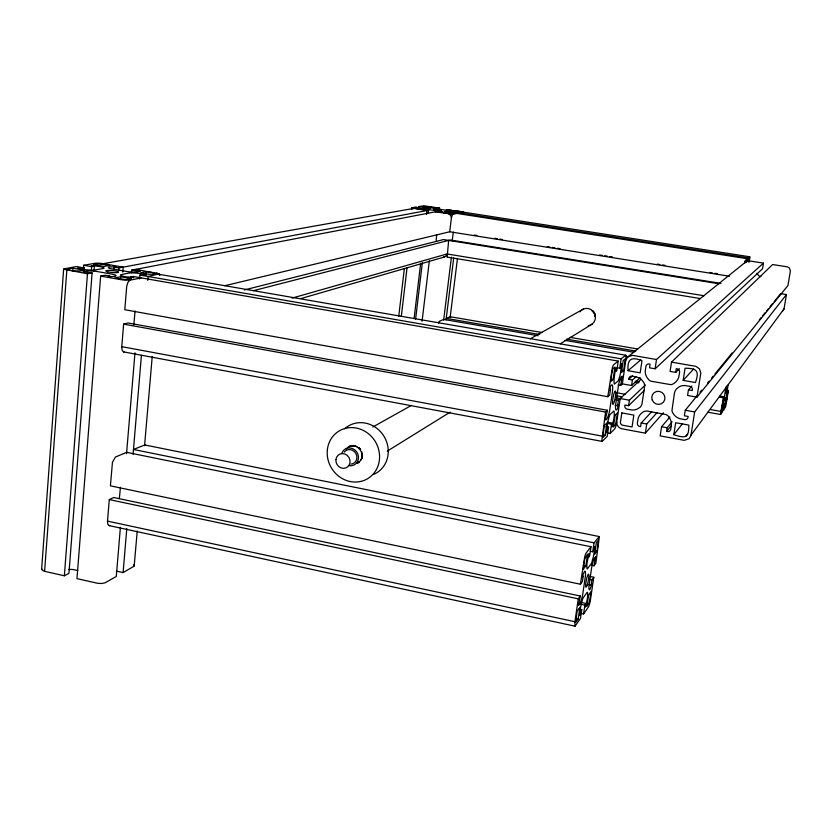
<?xml version="1.0" encoding="UTF-8"?>
<svg xmlns="http://www.w3.org/2000/svg" width="832" height="832" viewBox="0 0 832 832"><rect width="100%" height="100%" fill="white"/><g stroke="black" fill="none" stroke-linecap="round" stroke-linejoin="round"><path stroke-width="1.25" d="M749.382 259.095L749.247 260.343M720.574 414.107L720.606 413.39M462.457 211.744L463.216 212.056L459.264 212.909M626.09 357.937L626.059 355.94M626.08 358.051L622.367 383.874L620.62 385.414L618.062 384.956M620.204 398.538L616.699 422.427A6.677 1.04 -79.6 0 1 614.858 428.719L610.137 433.482L606.31 432.775M749.757 258.034L749.778 256.797M448.646 240.406L447.169 257.067M120.401 527.342L116.293 576.451L105.061 582.826L101.65 583.502L97.479 583.263L76.97 578.635L100.641 276.11L105.217 275.226L110.146 276.089L108.337 276.442L110.001 276.702L115.232 276.297A10.993 1.695 5.2 0 0 115.981 275.465L114.962 274.893A9.454 1.456 5.2 0 0 111.54 274.009L96.19 271.367A7.041 1.082 5.2 0 0 93.631 271.118L91.811 271.034A10.993 1.685 5.2 0 0 85.873 271.159L83.179 271.804L92.102 272.927L68.942 573.342L64.355 575.786L44.065 571.21L41.6 569.535L63.658 268.996L76.346 266.562L84.375 267.966L84.178 270.556M44.606 571.324L66.83 270.182M72.779 270.847L72.977 268.268L83.554 270.119C81.245 272.334 57.013 269.568 72.977 268.268M83.481 267.862L83.678 265.273L95.43 263.224A6.417 0.946 5.3 0 1 102.544 263.567L123.198 267.134L122.793 272.074M64.355 575.786L87.464 273.801L92.102 272.927M91.354 270.546L91.655 266.666L94.349 266.188L93.954 271.346M113.922 269.703L114.13 267.114L115.866 266.791L109.21 266.895A10.639 1.591 5.3 0 0 108.763 267.925L109.283 268.237A9.204 1.383 5.3 0 0 111.426 268.809L127.161 271.544A9.204 1.383 5.4 0 0 130.426 271.908L132.205 271.991A10.639 1.602 5.4 0 0 137.873 271.866L140.286 271.242L131.643 270.15L131.435 272.73M118.685 270.525L118.903 267.935L428.626 210.236L428.314 212.805M120.484 279.354L120.692 276.765L131.446 278.647L125.31 279.614L114.826 277.93L120.692 276.765M720.595 413.577L723.757 396.791L719.919 396.115M590.2 551.252L592.738 551.772L593.871 550.285L594.745 546.395L594.079 552.947A11.066 1.706 -78.9 0 1 592.717 559.385L592.051 561.725A7.124 1.092 -78.9 0 1 591.386 563.503L587.309 568.922A7.166 1.113 -78.8 0 1 586.986 568.474L586.893 567.549A11.149 1.726 -78.9 0 1 587.184 562.037L589.025 553.686L588.494 557.315L589.659 555.786L590.99 546.749L126.662 452.338L115.378 457.07L112.455 462.28L110.406 485.846L580.393 584.23L582.41 581.506L583.211 576.046L582.41 577.117L582.702 575.307L584.542 571.355A11.284 1.758 -78.7 0 1 585.395 571.886L585.53 573.56A9.703 1.508 -78.7 0 1 585.187 577.741L582.67 594.672A7.218 1.113 -78.6 0 1 582.109 597.22L581.63 598.915A11.274 1.747 -78.6 0 1 579.79 603.876L578.562 605.405L580.278 596.024L113.703 497.515L109.283 499.585L107.474 521.706L107.89 524.399L109.179 525.626L575.037 626.194L580.455 618.509L581.766 609.606L579.228 609.066M141.232 277.888L129.896 280.197L127.91 282.391L126.714 286.322L124.8 309.712L607.786 396.698L609.69 395.034L610.522 389.293L609.773 389.948L609.981 388.534A3.276 0.53 -79.8 0 1 610.948 385.58L611.842 384.852A11.492 1.851 -79.8 0 1 612.612 386.1L612.706 388.138A9.88 1.591 -79.8 0 1 612.31 392.725L609.669 410.488A7.342 1.186 -79.7 0 1 609.097 413.015L608.629 414.627A11.471 1.851 -79.7 0 1 606.84 419.016L605.914 419.931A3.266 0.53 -79.7 0 1 605.654 418.101L607.454 410.29L128.066 322.962L123.625 324.106L121.732 347.266L122.127 350.241L123.427 351.853L602.139 441.397L607.173 436.457L608.546 427.118L605.987 426.65M120.422 487.25L119.517 497.016A6.708 2.985 -76.2 0 1 119.09 498.597M135.065 311.043L133.9 323.825A6.812 3.151 -79.6 0 1 133.598 325.021M139.63 278.949L139.953 275.07L146.422 274.934L140.889 273.645A10.774 1.654 5.4 0 0 134.503 272.979L131.955 272.875A6.937 1.061 5.4 0 0 129.823 272.917L120.598 274.737A6.978 1.071 5.3 0 0 120.494 275.122L121.035 275.444A10.858 1.674 5.4 0 0 125.33 276.744L133.702 277.555L130.416 276.983L133.047 276.453L618.238 361.098L616.834 370.604L615.742 371.509L616.023 367.931A3.255 0.52 -79.9 0 0 615.108 371.394L614.442 376.002A11.378 1.82 -79.9 0 0 614.068 382.179L614.141 383.323A7.311 1.175 -79.9 0 0 614.422 384.072L618.259 380.817A7.27 1.154 -79.9 0 0 618.904 379.257L619.559 377.031A11.294 1.789 -79.9 0 0 620.942 370.594L621.587 363.407L620.807 367.349L619.736 368.222L617.167 367.775M126.547 453.669L134.971 352.851M145.964 274.321L146.182 271.731C165.662 273.53 149.718 275.777 140.691 272.813L146.182 271.731M116.418 571.106L123.094 572.593L126.797 528.632M133.068 454.303L141.419 355.358M147.753 280.363L148.075 276.484L159.224 273.822M123.094 572.593L134.17 566.134L137.249 530.962M144.56 445.765L152.214 356.626M749.767 257.899L749.164 262.142M41.6 569.535L41.912 568.859M398.757 316.233L404.362 268.497M401.326 316.358L407.066 267.571M424.278 209.758L424.59 207.178L422.562 206.866L427.294 207.386A6.271 0.603 7.2 0 1 430.321 208.042L430.81 208.198A5.418 0.52 7.2 0 1 430.914 208.395L425.568 208.905A6.292 0.603 7.2 0 1 421.429 208.447L415.896 207.033L411.497 207.823M414.086 318.562L420.68 263.266M426.525 214.406L426.982 210.548L411.684 208M415.594 319.197L422.334 262.798M422.063 321.256L429.354 260.759M436.696 234.718L436.186 239.907A4.098 3.89 75.1 0 0 436.644 241.332M224.744 285.73L449.706 231.764L451.422 217.755L452.535 214.469M453.305 232.086L452.182 240.906M443.654 320.154L451.422 257.14M446.046 319.862L453.69 258.014M450.122 317.616L457.475 258.367M580.278 596.024L578.261 598.832L574.829 622.326L575.037 626.194M580.393 584.23L584.823 556.171L585.915 553.27L590.99 546.749M607.454 410.29L605.54 412.048L601.827 440.856M607.786 396.698L612.394 367.453L613.454 364.894L618.238 361.098M584.678 559.437L583.19 569.442L585.801 565.999L587.538 554.102L584.782 558.938M612.196 371.124L610.646 381.628L613.101 379.569L614.921 367.068L613.028 368.597L612.31 370.583M578.178 619.05L579.894 607.329L577.075 611.333L575.806 622.398L578.178 619.05L575.64 618.498M605.072 435.406L606.871 423.093L604.209 425.662L602.836 437.538L605.072 435.406L602.524 434.928M581.048 613.402L583.596 613.954L584.886 605.134L586.04 603.47L580.965 602.389M592.738 551.772L594.058 542.807L599.217 536.63M610.137 433.482L611.499 424.237L612.591 423.166L607.485 422.219M619.736 368.222L621.119 358.81L625.664 355.202L626.08 356.086M586.04 603.47L585.53 606.986L587.33 598.801A11.034 1.674 -78.6 0 0 587.61 593.497L587.517 592.613A9.537 1.446 -78.6 0 0 587.038 592.405L583.034 598.083A7.145 1.092 -78.6 0 0 582.39 599.851L581.911 601.536A11.118 1.695 -78.6 0 0 580.33 608.774L579.696 615.285L580.58 611.312L581.766 609.606M612.591 423.166L612.04 426.858L613.86 418.704A11.222 1.768 -79.6 0 0 614.214 412.766L614.151 411.684A9.693 1.529 -79.6 0 0 613.714 411.081L609.929 414.71A7.27 1.154 -79.6 0 0 609.305 416.27L608.837 417.882A11.305 1.799 -79.6 0 0 607.246 425.1L606.622 432.214L607.422 428.21L608.546 427.118M588.619 584.584L591.157 585.114L591.926 579.852L593.798 577.262L589.982 576.472M591.469 565.261L594.006 565.791L595.67 556.712L594.537 558.033A10.92 1.654 -78.8 0 0 592.779 562.734L592.322 564.377A9.454 1.435 -78.8 0 0 591.635 567.715L589.077 585.083A9.443 1.425 -78.8 0 0 588.879 587.735L588.973 588.619A10.91 1.643 -78.8 0 0 589.878 589.649L591.906 584.064L591.157 585.114M615.077 405.215L617.625 405.673L618.436 400.161L641.108 379.267M620.62 385.414L622.315 376.137L621.254 376.823A11.128 1.737 -79.8 0 0 619.559 380.973L619.102 382.533A9.63 1.508 -79.8 0 0 618.415 385.882L615.732 404.113A9.61 1.498 -79.8 0 0 615.493 407.035L615.555 408.127A11.107 1.737 -79.8 0 0 616.366 409.989L617.51 408.689L618.332 405.018L617.625 405.673M597.085 551.075L598.364 540.176L596.357 542.682L594.651 554.289L597.085 551.075L594.537 550.555M623.719 370.635L625.113 358.966L623.23 360.381L621.431 372.559L623.719 370.635L621.171 370.188M593.798 577.262L590.429 600.038A6.573 0.978 -78.7 0 1 588.598 606.653L583.596 613.954M628.046 370.708C627.182 359.06 631.28 356.325 641.971 360.745L640.162 372.83L628.046 370.708L640.817 359.819M636.293 376.522L632.424 379.985L628.722 379.33L629.148 377.582A3.151 3.058 44.7 0 1 632.278 376.178L636.75 377.021A11.086 10.754 43.5 0 1 642.824 381.233L643.968 382.793A9.589 9.308 43.5 0 1 644.675 386.121L641.961 404.165A9.578 9.266 42.6 0 1 640.307 407.056L638.778 408.138A11.076 10.722 42.8 0 1 631.831 409.989L627.359 409.219A3.141 3.037 43 0 1 624.811 406.817L624.915 405.028L628.597 405.694L644.436 390.291M628.597 405.694L629.418 400.202L645.341 384.966M622.367 383.874L631.602 385.507L632.424 379.985M651.716 411.653L641.181 422.999L640.63 426.65L638.862 426.171A3.151 3.037 40 0 1 637.374 423.01L638.092 418.61A11.097 10.712 38.9 0 1 642.127 412.724L643.656 411.653A9.589 9.266 39.2 0 1 646.974 411.05L666.058 414.586A7.145 6.906 36.7 0 1 668.19 416.104L669.323 417.664A11.118 10.743 37 0 1 671.414 424.694L670.779 429.135A3.162 3.058 35.7 0 1 668.408 431.6L666.588 431.423L667.16 427.762L672.11 421.803M616.71 422.136L616.668 422.427A6.677 6.438 42.5 0 0 621.234 428.667L645.341 433.15L646.724 424.018L657.145 412.537M691.85 385.986L688.449 389.906L687.575 395.46L696.998 397.134L787.946 285.542L790.4 270.899L789.36 268.029L787.457 266.864L772.606 264.545L671.507 362.118L670.072 371.415L675.709 372.403L676.281 368.68L677.654 368.94A3.182 3.11 36.5 0 1 679.578 372.362L678.829 376.844A11.18 10.899 38.2 0 1 674.71 382.824L673.15 383.926A7.176 6.999 37.6 0 1 670.675 384.634L650.905 381.181A7.176 6.999 41.1 0 1 648.617 379.6L646.942 377.385A11.149 10.868 40.8 0 1 645.258 370.958L645.882 366.475A3.162 3.089 42.8 0 1 648.242 363.969L650.062 364.114L649.511 367.827L655.106 368.805L656.51 359.518L763.454 263.12L748.717 260.811L746.19 261.581L627.744 356.99L625.893 360.027M669.937 416.915L661.575 426.743L660.171 435.885L684.278 440.336L689 438.766L690.903 435.77L694.658 411.944L786.438 294.57L780.707 293.654L774.124 301.694M673.806 434.689L675.667 422.718L688.782 425.1C689.083 438.09 685.464 438.568 673.806 434.689L682.656 423.509M683.166 380.39L685.048 368.233C697.07 368.274 699.504 371.072 695.469 382.543L683.166 380.39L693.68 368.95M697.601 395.179L685.266 410.259L684.393 415.782L688.147 416.468L687.918 417.81A3.182 3.078 33.2 0 1 684.518 419.598L680.004 418.725A11.19 10.847 33.8 0 1 673.889 414.492L672.755 412.922A7.176 6.958 34.4 0 1 671.975 410.446L674.43 393.13A9.641 9.37 34 0 1 676.738 388.669L679.359 386.703A11.201 10.889 33.8 0 1 685.173 385.559L689.738 386.318A3.193 3.11 33 0 1 692.411 389.21L692.214 390.572L688.449 389.906M696.998 397.134L700.794 373.069L699.504 368.888L695.895 366.34L671.507 362.118M723.757 396.791L722.779 402.303L723.164 401.794A6.531 0.603 -79.8 0 0 723.934 399.329L726.107 386.818M746.668 262.049L747.209 258.7L451.672 212.607L450.736 212.794L452.795 213.117L448.011 212.586A6.313 0.614 7.2 0 1 444.912 211.921L444.215 211.671L449.873 211.058A6.292 0.614 7.3 0 1 453.586 211.484L457.309 212.17L454.147 212.108L748.176 257.93L749.767 256.786L463.174 212.108L463.538 212.566M747.635 261.258L748.176 257.93M722.27 403.967L724.818 404.425L724.474 406.557L725.431 401.866A6.448 0.582 -79.8 0 0 725.826 398.424L725.754 397.436L723.85 401.211A6.479 0.593 -79.8 0 0 723.018 405.319L722.467 411.923L720.689 414.502L707.876 412.214M728.042 385.154L726.471 395.772A6.417 0.582 -79.8 0 0 726.648 396.874L728.426 390.302L725.733 406.37L723.559 410.342L724.818 404.425M748.342 261.799L749.372 259.022M763.454 263.12L762.528 268.767L655.106 368.805M786.438 294.57L784.004 309.119L782.475 311.251M745.035 261.893L745.399 260.489M745.087 261.654L745.014 262.902M726.575 387.452L725.774 393.474L727.189 385.861L726.773 386.724M134.254 565.854L133.567 564.845M446.94 254.332L445.63 256.381L443.373 257.109M438.651 323.17L439.088 321.974M745.202 262.392L745.93 261.643M745.42 260.447L747.209 258.7M439.005 322.15L439.67 321.131L443.747 319.415L538.127 335.722M745.264 262.506L746.19 261.581M574.912 621.722L107.526 521.123M690.997 435.136L784.108 308.745M594.006 565.791L595.868 563.274L599.331 536.942M685.807 436.342L687.367 434.262M700.076 392.163L701.719 390.146M707.481 383.115L709.124 381.108M711.589 378.092L713.242 376.074M714.886 374.067L732.16 352.955M759.314 319.79L760.968 317.772M762.611 315.765L765.076 312.749M766.719 310.742L768.373 308.724M770.016 306.717L772.481 303.701M666.588 431.423L671.518 425.443M645.341 433.15L663.374 412.786M675.709 372.403L679.328 368.701M631.602 385.507L640.193 377.666M628.722 379.33L632.611 375.898M452.556 214.438L456.81 213.408M627.744 356.99L632.414 355.347L656.51 359.518M411.424 209.217L413.67 208.468M387.306 451.11L450.112 412.162M560.3 343.814L592.249 324.002M100.235 264.212L413.057 208.51M372.882 426.993L411.351 405.434M530.161 338.863L583.336 309.067M542.058 332.53L450.195 316.722L446.222 318.375L539.698 334.506M300.997 298.553L444.642 256.922M292.115 298.106L446.982 253.968L704.07 295.745M253.521 290.649L450.216 240.001L720.98 283.39M244.39 289.942L443.477 239.574L719.087 283.774M131.643 270.15L436.862 211.526L442.645 212.202A6.354 0.624 7.2 0 0 442.406 211.838L441.47 211.557A5.47 0.53 7.2 0 0 439.109 211.089L427.045 209.373A6.344 0.614 7.2 0 0 424.185 209.321L423.28 209.498L428.626 210.236M84.375 267.966L77.605 268.143L83.096 269.36A10.847 1.633 5.2 0 0 90.314 270.078L92.134 270.161A6.978 1.05 5.2 0 0 94.234 270.13L103.532 268.445A9.298 1.394 5.2 0 0 104.01 267.987L103.501 267.675A10.764 1.612 5.2 0 0 99.362 266.438L91.166 265.626L94.349 266.188M424.59 207.178L418.548 206.565L424.445 205.868L439.826 208.146L432.588 207.782A6.23 0.593 7.2 0 0 433.139 208.25L447.99 210.558A6.24 0.603 7.2 0 0 450.767 210.61L451.61 210.423L446.347 209.706L462.561 211.765M109.762 525.564L109.179 525.626M129.896 280.197L122.762 279.968L100.641 276.11M452.795 214.23L435.24 211.838M101.702 263.671L102.794 263.609M68.806 569.504L70.585 569.41A6.77 2.226 2.2 0 1 73.039 569.556L77.771 570.534M599.102 536.515L144.799 444.964L133.484 449.478L594.058 542.807M124.01 351.926L123.427 351.853M474.302 235.05L476.861 235.456M494.77 238.295L497.328 238.701M499.886 239.117L502.445 239.522M547.227 246.636L549.786 247.042M552.344 247.447L554.902 247.853M557.461 248.258L560.019 248.664M599.674 254.966L602.233 255.372M604.791 255.778L607.35 256.183M609.908 256.589L612.466 256.994M657.249 264.118L659.807 264.524M662.366 264.93L664.924 265.335M709.696 272.449L712.254 272.854M714.813 273.26L717.371 273.666M449.706 231.764L729.498 276.245M699.951 298.49L447.19 257.098M570.128 337.366L637.749 349.003M566.592 339.144L635.742 351.062M564.907 340.35L633.776 352.248M135.886 269.339L159.286 273.946M625.778 355.222L158.902 274.279L160.025 274.924M114.13 267.114L118.903 267.935M83.678 265.273L91.655 266.666M139.953 275.07L621.119 358.81M87.464 273.801L63.721 269.204M635.482 381.16L639.319 381.846M619.58 378.799L622.138 379.257M634.91 382.117L638.747 382.803M719.233 397.062L723.07 397.738M618.883 379.413L621.431 379.86M610.542 379.111L613.101 379.569M616.304 392.683L625.238 394.285M710.663 409.604L720.866 411.434M615.867 395.678L622.253 396.822M616.366 397.852L629.418 400.202M685.266 410.259L694.658 411.944M615.888 399.703L618.436 400.161M123.625 324.106L605.54 412.048M641.181 422.999L646.724 424.018M661.575 426.743L667.16 427.762M606.393 423.29L611.499 424.237M450.195 316.722L450.694 317.481M121.784 346.653L602.035 436.093M592.238 559.978L594.786 560.498M583.253 565.469L585.801 565.999M589.389 579.322L591.926 579.852M109.283 499.585L578.261 598.832M581.079 604.323L584.886 605.134M760.958 276.64L759.876 276.338A4.347 4.306 -6.4 0 1 758.482 275.402L757.474 274.071A6.75 6.677 -7.5 0 1 757.047 273.27M448.646 213.928L450.663 215.353L451.422 217.755M156.51 272.906L157.414 273.281M144.799 444.964L145.558 445.515M602.139 441.397L601.796 440.658M157.695 273.426L159.671 275.226M344.646 428.782A27.362 25.251 59.2 0 1 383.718 435.874A27.362 25.251 59.2 0 1 373.547 474.448M346.268 448.958A9.266 8.538 59.1 0 1 360.131 449.779A9.266 8.538 59.1 0 1 356.73 463.466M591.854 310.461A5.429 5.294 60.1 0 1 595.036 316.264M592.613 311.47A5.439 5.294 60.1 0 1 594.277 313.747M594.62 315.12A5.439 5.294 60.1 0 1 594.599 316.534M591.77 310.658A5.21 5.075 60.1 0 1 593.861 312.364M594.516 313.56A5.21 5.075 60.1 0 1 594.828 316.233M579.883 311.834A8.767 8.538 60.1 0 1 594.173 312.718A8.767 8.538 60.1 0 1 588.182 325.728M348.369 447.086A9.256 8.528 59.1 0 1 354.796 445.671M358.998 447.71A9.256 8.528 59.1 0 1 360.641 449.478M362.461 456.29A9.256 8.528 59.1 0 1 361.899 458.546M359.195 462.093A9.256 8.528 59.1 0 1 357.24 463.154M348.483 447.231A9.069 8.351 59.1 0 1 356.938 446.576M358.894 447.845A9.069 8.351 59.1 0 1 360.495 449.582M361.65 451.662A9.069 8.351 59.1 0 1 360.641 460.398M359.081 461.947A9.069 8.351 59.1 0 1 357.167 462.977M341.91 452.982A9.131 8.403 59.1 0 1 352.373 448.51A9.131 8.403 59.1 0 1 358.332 459.316A9.131 8.403 59.1 0 1 348.899 465.66M344.261 452.109A7.457 6.864 59.1 0 1 355.93 453.596A7.457 6.864 59.1 0 1 350.917 464.162M721.022 412.017L721.854 411.195L722.987 404.144L722.03 405.517L721.032 411.913M588.671 594.87L586.986 606.268L589.399 602.202L591.126 591.386L588.671 594.87M615.16 415.137L613.392 427.097L615.68 424.164L617.469 412.911L615.16 415.137M621.837 412.911L620.412 422.49A2.891 2.787 42.5 0 0 622.378 425.183L632.05 426.962L633.828 415.095L621.837 412.911M726.024 399.838L724.901 406.765L726.887 398.622L726.024 399.838M461.094 211.796L452.878 211.099L454.875 210.704L461.094 211.775M413.691 208.083L419.91 209.217L422.24 208.801L413.691 208.083M441.303 210.454L433.826 209.487L441.303 210.454M452.452 213.564L443.633 212.93L445.713 212.514L452.452 213.564M109.626 265.398L103.917 266.427L93.6 264.638L99.653 263.806L109.626 265.398M431.652 207.095L429.572 207.47L423.01 206.45L431.652 207.095M327.382 449.561A27.799 25.605 59.1 0 0 363.636 480.594A27.799 25.605 59.1 0 0 369.138 434.294A27.799 25.605 59.1 0 0 327.382 449.561M335.93 459.555A7.55 6.937 59.1 0 0 345.79 467.948A7.55 6.937 59.1 0 0 347.214 455.374A7.55 6.937 59.1 0 0 335.93 459.555M587.132 585.166A6.646 1.019 -78.7 0 0 588.723 574.33A6.646 1.019 -78.7 0 0 585.894 582.504A6.646 1.019 -78.7 0 0 587.132 585.166M652.205 400.046A6.677 6.479 38.6 0 0 663.51 402.074A6.677 6.479 38.6 0 0 659.35 391.394A6.677 6.479 38.6 0 0 652.205 400.046M614.359 401.492A6.77 1.071 -79.8 0 0 615.41 391.009A6.77 1.071 -79.8 0 0 612.654 400.431A6.77 1.071 -79.8 0 0 614.359 401.492M107.723 271.835A6.479 0.988 5.3 0 0 118.446 272.324A6.479 0.988 5.3 0 0 110.344 270.41A6.479 0.988 5.3 0 0 107.723 271.835"/></g></svg>
